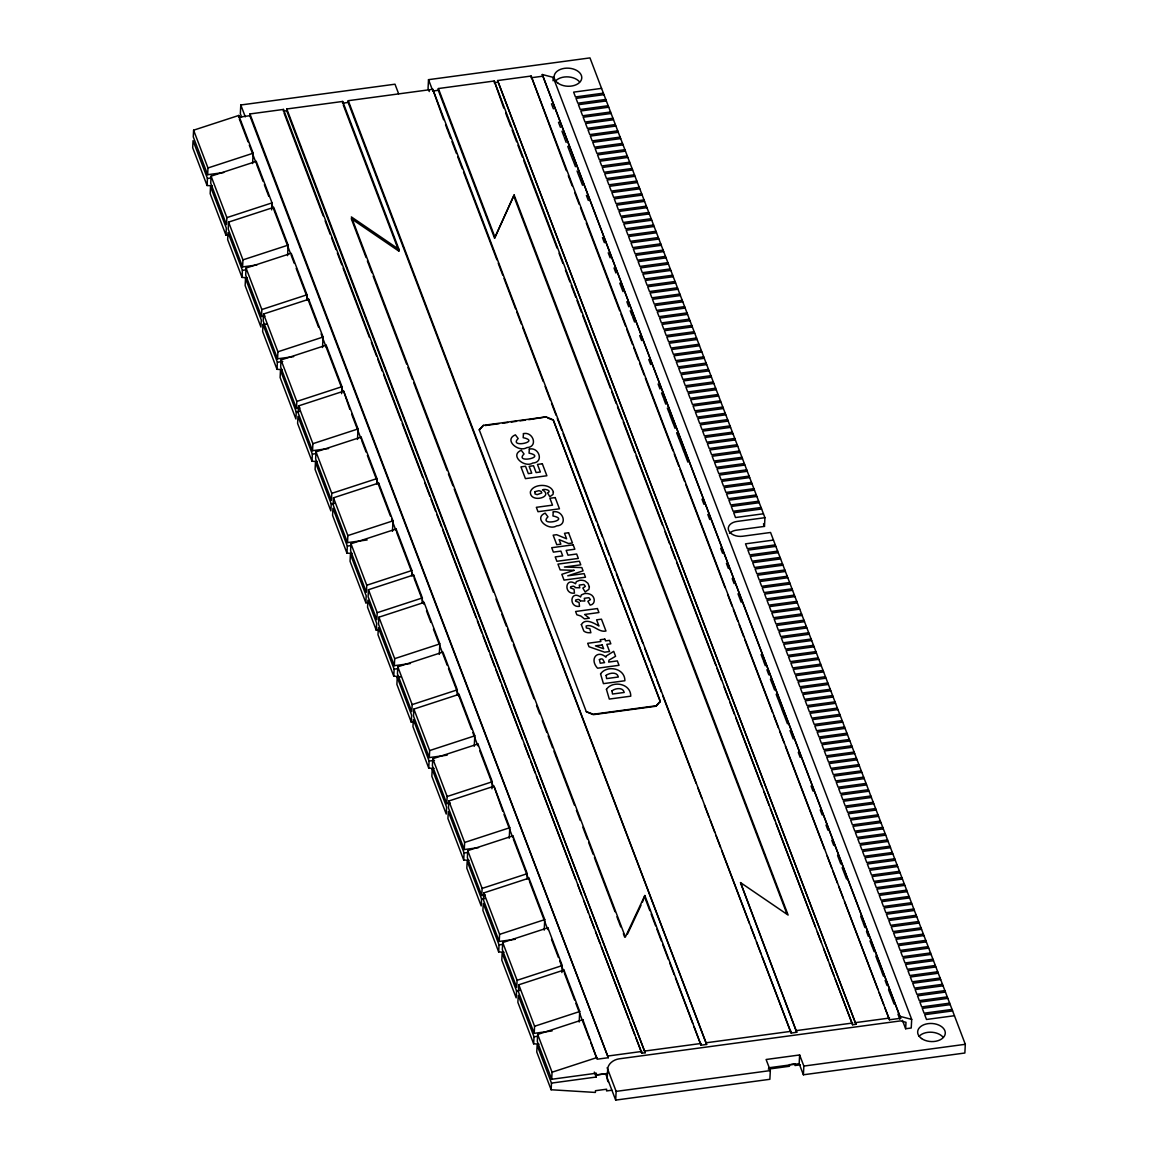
<?xml version="1.0" encoding="UTF-8"?>
<svg xmlns="http://www.w3.org/2000/svg" width="1158" height="1158" viewBox="0 0 1158 1158"><rect width="100%" height="100%" fill="white"/><g stroke="black" fill="none" stroke-linecap="round" stroke-linejoin="round"><path stroke-width="1.5" d="M252.589 163.539L253.139 153.218L238.765 115.453L193.603 130.203L193.27 136.861L207.629 174.713L223.726 172.542M207.065 185.512L207.427 178.462L193.053 140.683L192.691 147.746L207.065 185.512L212.377 185.845M207.629 174.713L207.977 167.968L193.603 130.203M211.089 176.161L210.727 183.181L226.505 224.652L226.881 217.617L211.089 176.161L256.251 161.411L272.029 202.882L271.652 209.873M225.955 235.161L226.331 228.097L210.539 186.626L210.177 193.69L225.955 235.161L229.487 235.378M287.56 255.629L288.11 245.134L273.737 207.354L228.575 222.104L228.213 229.139L242.587 266.905L256.888 264.979M238.765 115.453L238.664 117.204L249.838 115.699L608.297 1057.703L597.123 1059.208L582.836 1019.691L537.688 1034.441L537.312 1041.505L551.686 1079.27L596.384 1073.22L596.182 1077.027L551.483 1083.106L537.124 1045.24L536.762 1052L551.136 1089.75L595.371 1092.443L595.473 1090.706L606.633 1089.2L606.546 1090.937L611.844 1090.228M398.613 93.711L394.994 84.201L240.792 104.987L240.343 113.701L241.631 117.088M249.838 115.699L249.94 113.947L283.449 109.431L641.807 1053.187L645.165 1052.738L286.808 108.982L342.681 101.441L398.974 249.39L398.873 251.127L351.279 218.659L366.073 257.539M242.036 277.413L242.398 270.335L228.025 232.57L227.663 239.648L242.036 277.413L247.334 277.746M242.587 266.905L242.948 259.87L228.575 222.104M306.725 300.023L307 294.783L291.223 253.312L246.061 268.063L245.699 275.054L261.476 316.525L265.052 316.047M256.251 161.411L256.15 163.148L253.037 154.969M261.476 316.525L261.838 309.533L246.061 268.063M266.572 323.979L262.996 324.457L262.634 331.55L277.008 369.315L282.306 369.648M322.532 347.516L323.068 337.036L308.708 299.271L263.546 314.006L263.184 321.012L277.558 358.792L293.64 356.621M283.449 109.431L283.363 111.168L286.721 110.719L645.165 1052.738M286.721 110.719L286.808 108.982M277.008 369.315L277.37 362.222L262.996 324.457M277.558 358.792L277.92 351.786L263.546 314.006M341.596 393.677L341.972 386.685L326.194 345.214L281.032 359.964L280.67 366.97L296.448 408.441L300.023 407.963M296.26 411.886L295.898 418.979L280.12 377.508L280.482 370.415L296.26 411.886L299.85 411.394M296.448 408.441L296.81 401.435L281.032 359.964M357.489 439.432L358.039 428.938L343.665 391.172L298.518 405.908L298.156 412.928L312.53 450.694L328.611 448.537M308.607 301.008L308.708 299.271M311.98 461.231L312.342 454.124L297.968 416.359L297.606 423.452L311.98 461.231L317.278 461.55M312.53 450.694L312.892 443.688L298.518 405.908M316.004 451.866L315.642 458.886L331.42 500.357L331.781 493.337L316.004 451.866L361.151 437.116L376.943 478.587L376.668 483.827M326.093 346.966L326.194 345.214M342.681 101.441L342.58 103.192L348.167 102.44L706.626 1044.444L701.039 1045.196L693.989 1026.712M348.167 102.44L348.269 100.688L432.788 89.296L791.146 1033.052L796.733 1032.285L740.527 882.613L788.12 915.066L514.123 194.978L494.582 238.215L438.289 90.281L438.375 88.544L494.249 81.002L852.606 1024.758L855.95 1024.309L497.593 80.553L531.117 76.037L889.474 1019.778L900.649 1018.273L542.291 74.517L553.235 77.369L911.693 1019.387L911.23 1028L905.643 1028.753L902.429 1020.314M331.231 503.846L330.87 510.881L315.092 469.41L315.454 462.375L331.231 503.846L334.807 503.368M392.461 531.334L393.011 520.839L378.637 483.074L333.49 497.81L333.128 504.845L347.501 542.61L367.158 539.961M343.665 391.172L349.832 409.339M346.937 553.133L347.313 546.084L332.939 508.319L332.578 515.353L346.937 553.133L352.249 553.452M347.501 542.61L347.863 535.589L333.49 497.81M350.975 543.768L350.613 550.803L366.391 592.274L366.753 585.239L350.975 543.768L396.123 529.018L411.901 570.489L411.626 575.743M361.151 437.116L361.064 438.868L351.699 414.26M365.841 602.782L366.203 595.733L350.425 554.262L350.063 561.312L365.841 602.782L369.373 603M368.461 589.726L368.099 596.761L376.842 619.733L377.204 612.698L368.461 589.726L413.609 574.976L422.352 597.948L422.077 603.202M378.55 484.811L378.637 483.074M376.278 630.241L376.654 623.207L367.911 600.22L367.549 607.27L376.278 630.241L379.824 630.459M439.287 654.4L439.837 643.906L424.06 602.435L378.912 617.185L378.536 624.22L394.313 665.691L410.41 663.52M396.123 529.018L396.036 530.769L391.679 519.305M393.763 676.185L394.14 669.165L378.362 627.694L377.986 634.729L393.763 676.185L399.076 676.518M394.313 665.691L394.69 658.641L378.912 617.185M400.827 676.865L397.252 677.343L396.89 684.378L411.249 722.143L414.796 722.36M397.802 666.834L397.44 673.869L411.799 711.634L412.176 704.6L397.802 666.834L442.949 652.084L457.323 689.85L457.048 695.104M729.453 533.389A11.537 7.541 3 0 1 736.531 530.161L764.468 526.398L764.931 517.684L589.972 57.9L428.518 79.67L428.055 88.399L429.256 91.569M443.615 119.737L432.788 89.296M413.609 574.976L413.522 576.713L411.814 572.24M411.249 722.143L411.626 715.123L397.252 677.343M474.259 746.302L474.809 735.808L459.031 694.337L413.884 709.087L413.507 716.107L429.285 757.578L447.176 755.161M424.06 602.435L423.973 604.172L422.265 599.699M428.735 768.087L429.111 761.067L413.334 719.596L412.957 726.631L428.735 768.087L434.047 768.42M429.285 757.578L429.661 750.558L413.884 709.087M491.933 788.772L492.295 781.751L477.921 743.986L432.774 758.736L432.397 765.843L446.771 803.609L450.346 803.116M446.771 803.609L447.147 796.501L432.774 758.736M509.231 838.247L509.781 827.709L494.003 786.239L448.855 800.989L448.479 808.081L464.257 849.552L478.558 847.627M458.944 696.074L459.031 694.337M503.788 108.07L494.249 81.002M479.238 429.806L483.422 425.348L546.2 416.88L553.206 419.833L660.306 701.314L656.108 706.206L593.316 714.674L586.324 711.721L479.238 429.806L483.422 425.348M855.95 1024.309L497.593 80.553M463.707 860.003L464.083 852.983L448.305 811.512L447.929 818.532L463.707 860.003L469.019 860.322M464.257 849.552L464.633 842.459L448.855 800.989M526.991 878.922L527.266 873.668L512.893 835.888L467.745 850.638L467.369 857.731L481.742 895.496L485.318 895.018M477.921 743.986L477.834 745.738L472.826 732.58M494.582 238.215L514.123 194.978M481.569 898.941L481.192 905.947L466.819 868.182L467.195 861.176L481.569 898.941L485.144 898.463M481.742 895.496L482.119 888.403L467.745 850.638M544.202 930.149L544.752 919.611L528.974 878.14L483.827 892.89L483.451 899.969L499.228 941.44L515.324 939.268M494.003 786.239L502.746 811.208M566.363 170.631L531.117 76.037M900.649 1018.273L542.291 74.517M498.678 951.905L499.055 944.899L483.262 903.428L482.9 910.434L498.678 951.905L503.991 952.223M499.228 941.44L499.605 934.361L483.827 892.89M502.717 942.54L502.34 949.632L516.714 987.383L517.09 980.305L502.717 942.54L547.864 927.79L562.238 965.569L561.876 972.575M512.893 835.888L512.806 837.639L504.005 814.523M553.061 80.814L553.235 77.369M546.2 416.88L528.743 419.674M516.54 990.814L516.164 997.849L501.79 960.083L502.167 953.048L516.54 990.814L520.116 990.336M579.174 1022.036L579.724 1011.513L563.946 970.042L518.798 984.792L518.422 991.87L534.2 1033.341L552.077 1030.924M528.974 878.14L528.888 879.892L513.428 839.275M553.206 419.833L660.292 701.748M533.65 1043.807L534.026 1036.772L518.234 995.301L517.872 1002.336L533.65 1043.807L538.962 1044.125M534.2 1033.341L534.576 1026.263L518.798 984.792M547.864 927.79L547.777 929.541L529.51 881.542M551.136 1089.75L551.483 1083.106M551.686 1079.27L552.062 1072.207L537.688 1034.441M563.946 970.042L563.859 971.794L559.647 960.735M586.324 711.721L593.345 714.24L656.137 705.772L660.306 701.314M582.749 1021.443L582.836 1019.691M608.297 1057.703L249.94 113.947M764.931 517.684L736.995 521.447A11.537 7.541 3 0 0 728.628 530.35A11.537 7.541 3 0 0 742.625 536.241L770.562 532.477L965.309 1044.299L964.86 1053.013L803.391 1074.783L803.855 1066.069L799.628 1054.967L766.104 1059.498L770.331 1070.585L769.867 1079.299L615.68 1100.1L616.128 1091.386L607.139 1067.734M701.039 1045.196L644.832 895.51L642.502 902.053M706.626 1044.444L348.269 100.688M740.527 882.613L796.733 1032.285M789.495 1064.535L789.409 1066.272L768.275 1069.124M803.391 1074.783L799.165 1063.695L799.628 1054.967M905.643 1028.753L905.99 1022.297L900.519 1020.893L619.197 1058.832A11.392 8.294 -20.8 0 0 607.704 1069.037L607.226 1077.968A11.392 8.294 -20.8 0 0 608.486 1082.079M644.832 895.51L625.378 937.025L351.381 216.922L398.974 249.39M627.535 933.97L640.996 905.238M207.977 167.968L253.139 153.218M226.881 217.617L272.029 202.882M242.948 259.87L288.11 245.134M261.838 309.533L307 294.783M277.92 351.786L323.068 337.036M296.81 401.435L341.972 386.685M312.892 443.688L358.039 428.938M331.781 493.337L376.943 478.587M347.863 535.589L393.011 520.839M366.753 585.239L411.901 570.489M377.204 612.698L422.352 597.948M394.69 658.641L439.837 643.906M412.176 704.6L457.323 689.85M429.661 750.558L474.809 735.808M447.147 796.501L492.295 781.751M464.633 842.459L509.781 827.709M482.119 888.403L527.266 873.668M499.605 934.361L544.752 919.611M517.09 980.305L562.238 965.569M534.576 1026.263L579.724 1011.513M552.062 1072.207L597.21 1057.471M432.701 91.033L438.289 90.281M494.162 82.739L497.506 82.29M531.03 77.774L542.205 76.269M601.567 88.37L573.63 92.133L575.454 96.939L603.39 93.161M603.955 94.652L576.018 98.416L577.856 103.207L605.779 99.443M606.343 100.92L578.407 104.698L580.245 109.489L608.167 105.725M608.732 107.202L580.795 110.965L582.633 115.771L610.556 112.008M611.12 113.484L583.183 117.248L585.022 122.053L612.944 118.275M613.508 119.752L585.572 123.53L587.41 128.321L615.332 124.557M207.427 178.462L211.002 177.97M615.897 126.034L587.975 129.797L589.798 134.603L617.721 130.84M618.285 132.316L590.363 136.079L592.187 140.885L620.109 137.107M620.674 138.598L592.751 142.362L594.575 147.153L622.512 143.389M623.062 144.866L595.14 148.629L596.963 153.435L624.9 149.672M625.45 151.148L597.528 154.911L599.352 159.717L627.289 155.939M627.839 157.43L599.916 161.194L601.74 165.985L629.677 162.221M630.227 163.698L602.305 167.476L604.129 172.267L632.065 168.503M632.63 169.98L604.693 173.743L606.517 178.549L634.454 174.786M635.018 176.262L607.082 180.026L608.905 184.817L636.842 181.053M637.407 182.53L609.47 186.308L611.294 191.099L639.23 187.335M639.795 188.812L611.858 192.575L613.682 197.381L641.619 193.618M642.183 195.094L614.247 198.858L616.07 203.663L644.007 199.885M644.572 201.362L616.635 205.14L618.459 209.931L646.396 206.167M646.96 207.644L619.023 211.407L620.847 216.213L648.784 212.45M649.349 213.926L621.412 217.69L623.236 222.495L651.172 218.717M242.398 270.335L245.974 269.843M651.737 220.208L623.8 223.972L625.624 228.763L653.561 224.999M654.125 226.476L626.189 230.254L628.012 235.045L655.949 231.282M656.514 232.758L628.577 236.522L630.401 241.327L658.337 237.549M658.902 239.04L630.965 242.804L632.789 247.595L660.726 243.831M661.29 245.308L633.354 249.086L635.177 253.877L663.114 250.114M663.679 251.59L635.742 255.353L637.566 260.159L665.503 256.396M666.067 257.872L638.13 261.636L639.954 266.427L667.891 262.663M668.456 264.14L640.519 267.918L642.343 272.709L670.279 268.946M670.844 270.422L642.907 274.185L644.731 278.991L672.668 275.228M673.232 276.704L645.296 280.468L647.119 285.273L675.056 281.495M675.621 282.986L647.684 286.75L649.508 291.541L677.444 287.777M678.009 289.254L650.072 293.017L651.896 297.823L679.833 294.06M680.397 295.536L652.461 299.3L654.284 304.105L682.221 300.327M682.786 301.818L654.849 305.582L656.673 310.373L684.61 306.609M277.37 362.222L282.74 361.499M685.174 308.086L657.237 311.864L659.061 316.655L686.998 312.892M687.562 314.368L659.626 318.132L661.45 322.937L689.386 319.159M689.951 320.65L662.014 324.414L663.838 329.205L691.775 325.441M692.339 326.918L664.403 330.696L666.226 335.487L694.163 331.724M694.728 333.2L666.791 336.964L668.629 341.769L696.551 338.006M697.116 339.482L669.179 343.246L671.018 348.051L698.94 344.273M699.504 345.75L671.568 349.528L673.406 354.319L701.328 350.556M701.893 352.032L673.956 355.796L675.794 360.601L703.717 356.838M704.281 358.314L676.344 362.078L678.183 366.883L706.105 363.105M706.669 364.596L678.747 368.36L680.571 373.151L708.493 369.388M709.058 370.864L681.136 374.642L682.959 379.433L710.896 375.67M711.446 377.146L683.524 380.91L685.348 385.715L713.285 381.937M713.835 383.428L685.912 387.192L687.736 391.983L715.673 388.219M716.223 389.696L688.301 393.474L690.125 398.265L718.061 394.502M485.144 425.551L499.098 423.669M502.586 423.206L507.812 422.496M511.3 422.019L516.526 421.324M520.014 420.846L525.254 420.137M718.611 395.978L690.689 399.742L692.513 404.547L720.45 400.784M312.342 454.124L315.917 453.632M721 402.26L693.077 406.024L694.901 410.815L722.838 407.051M723.403 408.528L695.466 412.306L697.29 417.097L725.226 413.334M725.791 414.81L697.854 418.574L699.678 423.379L727.615 419.616M728.179 421.092L700.243 424.856L702.066 429.661L730.003 425.883M730.568 427.374L702.631 431.138L704.455 435.929L732.392 432.166M732.956 433.642L705.019 437.406L706.843 442.211L734.78 438.448M735.344 439.924L707.408 443.688L709.232 448.493L737.168 444.715M737.733 446.206L709.796 449.97L711.62 454.761L739.557 450.998M740.121 452.474L712.184 456.252L714.008 461.043L741.945 457.28M742.51 458.756L714.573 462.52L716.397 467.325L744.333 463.547M744.898 465.038L716.961 468.802L718.785 473.593L746.722 469.83M747.286 471.306L719.35 475.084L721.173 479.875L749.11 476.112M749.675 477.588L721.738 481.352L723.562 486.157L751.499 482.394M752.063 483.87L724.126 487.634L725.95 492.44L753.887 488.662M754.451 490.138L726.515 493.916L728.339 498.707L756.275 494.944M347.313 546.084L350.888 545.606M756.84 496.42L728.903 500.184L730.727 504.989L758.664 501.226M759.228 502.702L731.291 506.466L733.115 511.271L761.052 507.494M761.617 508.984L733.68 512.748L735.504 517.539L763.44 513.776M773.457 540.077L745.52 543.84L747.344 548.646L775.281 544.882M775.846 546.359L747.909 550.122L749.733 554.928L777.669 551.15M778.234 552.641L750.297 556.405L752.121 561.196L780.058 557.432M780.622 558.909L752.686 562.687L754.509 567.478L782.446 563.714M783.011 565.191L755.074 568.954L756.898 573.76L784.835 569.997M785.399 571.473L757.462 575.236L759.286 580.028L787.223 576.264M787.787 577.741L759.851 581.519L761.675 586.31L789.611 582.546M790.176 584.023L762.239 587.786L764.063 592.592L792 588.829M792.564 590.305L764.627 594.068L766.451 598.874L794.388 595.096M794.953 596.573L767.016 600.351L768.84 605.142L796.776 601.378M797.341 602.855L769.404 606.618L771.228 611.424L799.165 607.661M799.729 609.137L771.793 612.9L773.616 617.706L801.553 613.928M394.14 669.165L397.715 668.673M802.118 615.419L774.181 619.183L776.005 623.974L803.942 620.21M804.506 621.687L776.569 625.465L778.393 630.256L806.33 626.492M806.894 627.969L778.958 631.732L780.781 636.538L808.718 632.76M809.283 634.251L781.346 638.015L783.17 642.806L811.107 639.042M811.671 640.519L783.734 644.297L785.558 649.088L813.495 645.324M814.06 646.801L786.123 650.564L787.947 655.37L815.883 651.607M816.448 653.083L788.511 656.847L790.335 661.638L818.272 657.874M818.836 659.351L790.9 663.129L792.723 667.92L820.66 664.156M821.225 665.633L793.288 669.396L795.112 674.202L823.048 670.439M823.613 671.915L795.676 675.679L797.5 680.484L825.437 676.706M826.001 678.197L798.065 681.961L799.889 686.752L827.825 682.988M828.39 684.465L800.453 688.228L802.277 693.034L830.214 689.271M830.778 690.747L802.841 694.51L804.68 699.316L832.602 695.538M833.167 697.029L805.23 700.793L807.068 705.584L834.99 701.82M835.555 703.297L807.618 707.075L809.456 711.866L837.379 708.103M429.111 761.067L434.467 760.357M837.943 709.579L810.007 713.342L811.845 718.148L839.767 714.37M840.332 715.861L812.395 719.625L814.233 724.416L842.155 720.652M842.72 722.129L814.798 725.907L816.622 730.698L844.544 726.934M845.108 728.411L817.186 732.174L819.01 736.98L846.932 733.217M847.497 734.693L819.575 738.457L821.398 743.262L849.335 739.484M849.885 740.961L821.963 744.739L823.787 749.53L851.723 745.766M852.274 747.243L824.351 751.006L826.175 755.812L854.112 752.049M854.662 753.525L826.74 757.289L828.563 762.094L856.5 758.316M857.05 759.807L829.128 763.571L830.952 768.362L858.889 764.598M859.453 766.075L831.516 769.853L833.34 774.644L861.277 770.881M861.841 772.357L833.905 776.121L835.729 780.926L863.665 777.148M864.23 778.639L836.293 782.403L838.117 787.194L866.054 783.43M866.618 784.907L838.682 788.685L840.505 793.476L868.442 789.713M869.007 791.189L841.07 794.953L842.894 799.758L870.83 795.995M871.395 797.471L843.458 801.235L845.282 806.026L873.219 802.262M464.083 852.983L467.658 852.505M873.783 803.739L845.847 807.517L847.67 812.308L875.607 808.545M876.172 810.021L848.235 813.785L850.059 818.59L877.996 814.827M878.56 816.303L850.623 820.067L852.447 824.872L880.384 821.094M880.949 822.585L853.012 826.349L854.836 831.14L882.772 827.377M883.337 828.853L855.4 832.616L857.224 837.422L885.161 833.659M885.725 835.135L857.788 838.899L859.612 843.704L887.549 839.926M888.114 841.417L860.177 845.181L862.001 849.972L889.937 846.209M890.502 847.685L862.565 851.463L864.389 856.254L892.326 852.491M892.89 853.967L864.954 857.731L866.777 862.536L894.714 858.758M895.279 860.249L867.342 864.013L869.166 868.804L897.103 865.04M897.667 866.517L869.73 870.295L871.554 875.086L899.491 871.323M900.055 872.799L872.119 876.563L873.943 881.368L901.879 877.605M902.444 879.081L874.507 882.845L876.331 887.65L904.268 883.872M904.832 885.349L876.895 889.127L878.719 893.918L906.656 890.155M499.055 944.899L502.63 944.421M907.221 891.631L879.284 895.395L881.108 900.2L909.044 896.437M909.609 897.913L881.672 901.677L883.496 906.482L911.433 902.704M911.997 904.195L884.061 907.959L885.884 912.75L913.821 908.987M914.386 910.463L886.449 914.227L888.273 919.032L916.21 915.269M916.774 916.745L888.837 920.509L890.661 925.314L918.598 921.536M919.163 923.027L891.226 926.791L893.05 931.582L920.986 927.819M921.551 929.295L893.614 933.073L895.452 937.864L923.375 934.101M923.939 935.577L896.003 939.341L897.841 944.146L925.763 940.383M926.328 941.859L898.391 945.623L900.229 950.414L928.151 946.651M928.716 948.127L900.779 951.905L902.618 956.696L930.54 952.933M931.104 954.409L903.168 958.173L905.006 962.978L932.928 959.215M933.493 960.691L905.57 964.455L907.394 969.26L935.317 965.482M935.881 966.959L907.959 970.737L909.783 975.528L937.705 971.765M938.27 973.241L910.347 977.005L912.171 981.81L940.108 978.047M940.658 979.523L912.736 983.287L914.559 988.092L942.496 984.314M534.026 1036.772L537.601 1036.294M943.046 985.805L915.124 989.569L916.948 994.36L944.885 990.597M945.435 992.073L917.512 995.851L919.336 1000.642L947.273 996.879M947.823 998.355L919.901 1002.119L921.725 1006.924L949.661 1003.146M950.226 1004.637L922.289 1008.401L924.113 1013.192L952.05 1009.429M608.384 1055.966L641.908 1051.435M645.252 1050.986L701.126 1043.459M706.713 1042.707L791.232 1031.3M796.82 1030.548L852.693 1023.006M856.051 1022.557L889.561 1018.041M952.614 1010.905L924.677 1014.683L926.501 1019.474L954.438 1015.711M790.9 1064.347L795.083 1063.782L794.996 1065.519L800.236 1064.824M769.173 1067.734L799.165 1063.695M616.128 1091.386L770.331 1070.585M803.855 1066.069L965.309 1044.299M900.736 1016.536L911.693 1019.387M547.589 417.908L551.773 419.674M763.484 523.792L764.468 526.398M551.469 103.771L553.394 108.823M558.503 122.256L560.414 127.293M561.977 131.216L563.903 136.282M564.25 137.368L566.175 142.405M567.767 146.415L569.693 151.481M570.011 152.494L573.21 160.89M573.543 161.599L575.468 166.665M577.046 170.964L578.957 176.002M579.318 176.798L582.532 185.237M586.397 195.369L588.322 200.435M602.449 237.578L604.375 242.63M608.225 252.762L610.165 257.829M614.015 267.961L615.94 273.027M619.791 283.16L623.004 291.599M626.854 301.717L628.794 306.783M630.227 310.735L632.138 315.772M632.644 316.916L634.57 321.982M639.708 335.487L641.633 340.553M648.755 359.458L650.68 364.495M658.091 383.993L660.017 389.03M661.551 392.88L663.476 397.947M663.852 399.105L665.763 404.142M667.326 408.079L669.252 413.145M669.599 414.217L672.798 422.627M673.116 423.278L675.042 428.344M676.634 432.701L678.545 437.738M678.892 438.462L682.105 446.901M682.38 447.813L684.306 452.85M684.668 453.661L687.881 462.1M702.023 499.243L703.948 504.309M707.799 514.442L709.724 519.493M720.652 548.197L722.578 553.263M726.428 563.396L728.353 568.462M732.203 578.58L734.143 583.646M737.993 593.779L741.207 602.218M761.11 654.559L763.05 659.626M763.383 660.697L765.308 665.734M766.9 669.744L768.825 674.81M770.417 679.167L772.328 684.219M772.675 684.943L774.601 690.009M776.164 694.293L778.089 699.331M778.465 700.141L781.679 708.58M781.925 709.405L783.836 714.443M784.241 715.326L787.454 723.764M790.031 730.524L793.23 738.963M798.282 752.425L800.207 757.462M811.078 786.007L812.988 791.059M820.211 809.862L822.137 814.928M826.001 825.061L827.927 830.127M831.777 840.259L833.702 845.326M837.567 855.444L840.766 863.897M842.141 867.66L846.556 879.081M860.684 916.224L862.609 921.29M862.985 922.434L864.896 927.471M866.474 931.423L868.399 936.489M870.005 940.904L871.931 945.941M872.249 946.607L874.174 951.673M875.766 956.016L877.677 961.068M878.025 961.806L881.238 970.245M881.513 971.142L883.438 976.18M885.103 980.377L887.028 985.444M888.548 989.612L890.459 994.65M890.878 995.576L894.092 1004.015M897.942 1014.133L899.867 1019.199M568.288 175.683L572.139 185.816M574.715 192.575L579.203 204.387M580.491 207.76L584.993 219.586M586.281 222.958L619.675 310.749M620.963 314.122L625.465 325.934M626.739 329.321L632.529 344.505M633.817 347.878L638.304 359.704M639.592 363.076L644.094 374.888M645.368 378.275L673.001 450.867M674.274 454.24L678.776 466.052M680.064 469.439L684.552 481.25M685.84 484.623L725.024 587.613M727.6 594.358L732.088 606.184M733.376 609.557L737.878 621.368M739.166 624.741L743.653 636.567M744.941 639.94L772.56 712.532M773.848 715.905L778.35 727.731M779.624 731.103L784.125 742.915M785.413 746.302L824.597 849.277M827.159 856.023L831.661 867.849M832.949 871.221L837.437 883.047M838.725 886.42L843.227 898.232M844.515 901.604L877.909 989.395M879.197 992.768L883.699 1004.594M884.973 1007.967L889.474 1019.778M505.713 113.137L510.852 126.642M512.14 130.014L516.642 141.826M517.93 145.213L522.417 157.025M523.706 160.397L557.114 248.188M559.039 253.255L562.889 263.387M565.466 270.132L569.953 281.959M571.241 285.331L575.743 297.143M577.017 300.53L581.519 312.342M582.807 315.714L610.425 388.306M611.714 391.679L616.201 403.505M617.489 406.878L621.991 418.689M623.279 422.077L634.83 452.46M636.118 455.832L662.463 525.052M665.025 531.812L669.527 543.623M670.815 546.996L675.302 558.822M676.59 562.195L715.774 665.17M717.063 668.542L721.564 680.368M724.126 687.114L728.628 698.94M729.902 702.313L734.404 714.124M735.692 717.511L762.022 786.716M763.962 791.783L769.1 805.288M770.374 808.675L774.876 820.486M776.164 823.859L815.348 926.849M817.273 931.9L821.123 942.033M823.7 948.793L828.187 960.604M829.475 963.977L833.977 975.803M835.265 979.176L852.606 1024.758M514.022 196.715L786.745 913.43M438.375 88.544L494.669 236.478M428.518 79.67L432.137 89.18M445.555 124.803L450.694 138.309M451.967 141.681L456.469 153.493M457.757 156.88L462.245 168.692M463.533 172.064L496.941 259.855M498.229 263.228L502.717 275.054M504.005 278.427L515.571 308.81M516.859 312.182L521.346 324.008M522.634 327.381L543.189 381.402M545.114 386.468L550.253 399.973M551.541 403.346L556.043 415.172M557.316 418.545L561.818 430.356M563.106 433.743L596.5 521.52M597.789 524.892L602.29 536.719M604.852 543.464L609.354 555.29M610.642 558.663L615.13 570.474M616.418 573.861L620.92 585.673M622.208 589.046L642.762 643.066M644.688 648.133L649.826 661.638M651.114 665.025L655.602 676.837M656.89 680.209L661.392 692.035M662.666 695.408L696.074 783.199M697.999 788.251L701.864 798.383M704.426 805.143L708.928 816.955M710.201 820.327L714.703 832.153M715.991 835.526L720.493 847.338M721.767 850.725L749.4 923.317M750.673 926.69L755.175 938.501M756.464 941.888L760.951 953.7M762.239 957.073L791.146 1033.052M343.231 104.871L398.873 251.127M645.382 898.941L649.855 910.709M651.129 914.067L655.616 925.835M656.89 929.194L661.377 940.962M662.651 944.335L668.412 959.461M669.686 962.819L674.159 974.587M675.447 977.945L692.716 1023.339M367.361 260.926L371.863 272.752M373.151 276.14L406.603 364.032M407.891 367.419L412.393 379.245M413.681 382.632L447.118 470.524M448.407 473.911L452.908 485.738M454.197 489.125L493.438 592.23M496 599.004L500.502 610.831M501.79 614.218L506.292 626.044M507.58 629.431L512.082 641.257M513.37 644.644L533.954 698.723M536.53 705.497L539.744 713.936M542.32 720.71L546.822 732.536M548.11 735.923L552.612 747.75M553.9 751.137L574.484 805.23M576.409 810.296L580.259 820.443M582.836 827.203L587.338 839.029M588.626 842.416L593.128 854.242M594.416 857.629L614.999 911.722M616.924 916.789L620.789 926.936M623.366 933.695L624.654 937.068M284.014 112.862L323.198 215.837M325.123 220.903L330.262 234.408M331.55 237.781L336.037 249.607M337.325 252.98L341.827 264.806M343.101 268.178L369.445 337.398M371.371 342.45L376.509 355.955M377.798 359.342L382.285 371.153M383.573 374.526L400.914 420.108M402.202 423.495L422.757 477.516M424.682 482.582L429.821 496.087M431.109 499.46L435.611 511.271M436.899 514.644L441.386 526.47M442.674 529.843L476.083 617.634M477.357 621.006L481.858 632.818M483.147 636.205L488.922 651.389M490.21 654.777L494.712 666.588M495.986 669.961L500.488 681.787M501.776 685.16L522.33 739.18M524.256 744.247L529.394 757.752M530.682 761.124L535.17 772.951M536.458 776.323L540.96 788.135M542.248 791.507L575.642 879.298M577.567 884.365L581.432 894.497M583.994 901.242L588.496 913.069M589.784 916.441L594.271 928.253M595.559 931.64L600.061 943.452M601.335 946.824L628.968 1019.416M630.256 1022.803L634.743 1034.615M636.031 1037.988L641.807 1053.187M240.792 104.987L245.293 116.813M605.938 1074.595L615.68 1100.1M239.301 118.84L248.044 141.826M249.288 145.112L252.415 153.319M256.786 164.812L263.098 181.401M264.357 184.715L268.772 196.324M271.927 204.619L273.071 207.615M273.635 209.106L287.387 245.235M288.009 246.871L290.499 253.414M291.121 255.049L294.277 263.344M296.173 268.323L318.609 327.28M321.113 333.851L343.014 391.418M361.701 440.518L366.116 452.127M367.376 455.456L390.42 516.019M396.673 532.419L411.191 570.576M414.144 578.363L421.642 598.049M426.491 610.816L430.906 622.425M433.439 629.055L439.114 643.993M439.751 645.643L442.24 652.186M442.863 653.821L447.234 665.329M448.493 668.6L471.567 729.25M479.701 750.659L493.337 786.485M551.526 939.384L558.402 957.449M564.482 973.444L574.585 999.991M575.844 1003.306L579 1011.6M579.637 1013.264L589.625 1039.508M590.87 1042.793L596.486 1057.572M594.315 1072.091L596.182 1077.027M580.361 600.886L584.819 601.031L584.269 598.31L588.93 597.702L590.406 599.627L587.873 601.306L590.16 605.142C596.167 604.158 595.038 596.109 590.218 594.315A7.368 4.82 3 0 0 584.558 593.562L581.345 594.908L580.578 596.992C570.083 589.683 568.535 607.82 579.492 606.358L579.072 602.493L575.555 601.147L575.729 600.003L578.16 599.41A2.808 1.824 3 0 1 580.361 600.886M555.623 80.915A13.838 9.047 3 0 1 579.579 81.871M919.134 1036.251A13.838 9.047 3 0 1 943.09 1037.206M553.379 492.237L552.988 494.452L549.789 496.695L547.546 492.874C552.569 490.847 544.521 488.358 542.523 489.892C554.378 497.086 529.915 503.658 530.364 491.875C533.013 483.451 551.121 482.958 553.379 492.237M581.345 624.611L583.791 630.965A6.166 4.039 3 0 0 588.51 632.717L590.884 632.746L589.856 628.736L586.339 627.954L586.136 625.986C592.882 623.554 598.628 632.76 605.967 631.023L601.465 619.183L596.602 619.834L598.947 626C594.083 623.192 585.195 617.793 581.345 624.611M589.364 586.845L588.886 589.379L585.123 591.912L582.836 588.076L585.369 586.382L583.893 584.472L579.232 585.079L579.782 587.801L575.323 587.656A2.808 1.824 3 0 0 573.123 586.18L570.691 586.773L570.518 587.917L574.035 589.263L574.455 593.128C563.512 594.575 565.046 576.452 575.555 583.762L576.308 581.678L579.521 580.332A7.368 4.82 3 0 1 585.181 581.084L587.96 583.328L589.364 586.845M600.553 673.898L603.434 683.64L624.886 680.745C624.987 667.905 606.749 664.837 600.553 673.898M606.43 689.328L609.311 699.07L630.763 696.175C630.864 683.336 612.611 680.267 606.43 689.328M245.51 278.513L245.149 285.606L260.926 327.063L261.303 319.984L245.51 278.513M432.224 769.259L431.847 776.28L446.221 814.045L446.597 807.025L432.224 769.259M523.459 433.613L523.17 437.695C541.756 441.632 508.159 448.522 518.176 438.549L515.397 434.843C503.281 439.823 518.654 452.85 526.847 447.61C538.369 447.06 533.259 431.413 523.459 433.613M529.336 449.058L529.047 453.14C547.633 457.063 514.022 463.953 524.038 453.979L521.274 450.288C509.158 455.253 524.516 468.281 532.723 463.055C544.246 462.491 539.136 446.843 529.336 449.058M553.249 511.894L552.959 515.976C571.545 519.899 537.934 526.803 547.951 516.83L545.186 513.124C533.071 518.104 548.429 531.131 556.636 525.891C568.158 525.341 563.049 509.694 553.249 511.894M599.41 659.582L600.22 663.216L604.577 662.622L602.753 659.293A2.041 1.332 3 0 0 600.843 658.931L599.41 659.582M606.329 655.964L605.967 657.208C597.325 649.334 589.147 659.134 597.557 668.209L619.009 665.314L617.33 660.9L608.63 662.087L609.036 660.089L615.578 656.296L613.697 651.346L606.329 655.964M606.141 675.389L606.618 678.602L618.343 677.01C617.257 671.495 609.369 672.784 606.141 675.389M612.017 690.819L612.495 694.033L624.22 692.455C623.134 686.926 615.245 688.214 612.017 690.819M534.953 491.672L534.996 493.901L537.153 494.64L541.785 492.946L541.235 491.455L539.02 490.659L534.953 491.672M574.05 570.344L561.833 574.325L564.033 580.1L585.485 577.205L584.124 573.615L567.753 575.816L583.067 570.851L581.823 567.594L564.409 567.029L580.78 564.829L579.405 561.225L557.953 564.12L560.154 569.895L574.05 570.344M542.32 463.765L537.471 464.43L540.352 472.001L536.111 472.565L533.52 465.748L529.148 466.327L531.739 473.159L528.337 473.622L525.529 466.254L520.955 466.877L525.428 478.63L546.88 475.75L542.32 463.765M555.189 497.578L549.905 498.287L552.511 505.149L536.342 507.32L538.007 511.706L559.459 508.811L555.189 497.578M568.564 532.752L564.496 533.302L566.595 538.803L556.636 534.692L553.148 535.155L556.781 544.709L560.848 544.159L559.126 539.614L568.607 543.522L572.472 543.001L568.564 532.752M573.167 544.825L551.715 547.705L553.379 552.12L560.892 551.107L562.716 555.898L555.218 556.911L556.882 561.297L578.334 558.417L576.67 554.016L567.985 555.189L566.161 550.397L574.846 549.225L573.167 544.825M597.412 608.558L575.598 611.496L576.843 614.768L580.896 616.042L584.443 618.864L589.335 618.198L584.631 614.478L598.932 612.539L597.412 608.558M604.823 639.115L600.206 639.737L600.886 641.518L587.699 643.298L589.002 646.743L604.65 652.186L609.557 651.52L606.821 644.34L610.831 643.805L609.513 640.36L605.504 640.895L604.823 639.115M602.189 644.963L595.444 645.875L603.636 648.755L602.189 644.963M607.458 1073.495L596.298 1074.986L607.458 1073.495M921.536 1038.523A13.838 9.047 3 0 0 944.769 1035.397A13.838 9.047 3 0 0 928.094 1023.643A13.838 9.047 3 0 0 921.536 1038.523M558.026 83.202A13.838 9.047 3 0 0 581.258 80.076A13.838 9.047 3 0 0 564.568 68.322A13.838 9.047 3 0 0 558.026 83.202"/></g></svg>
